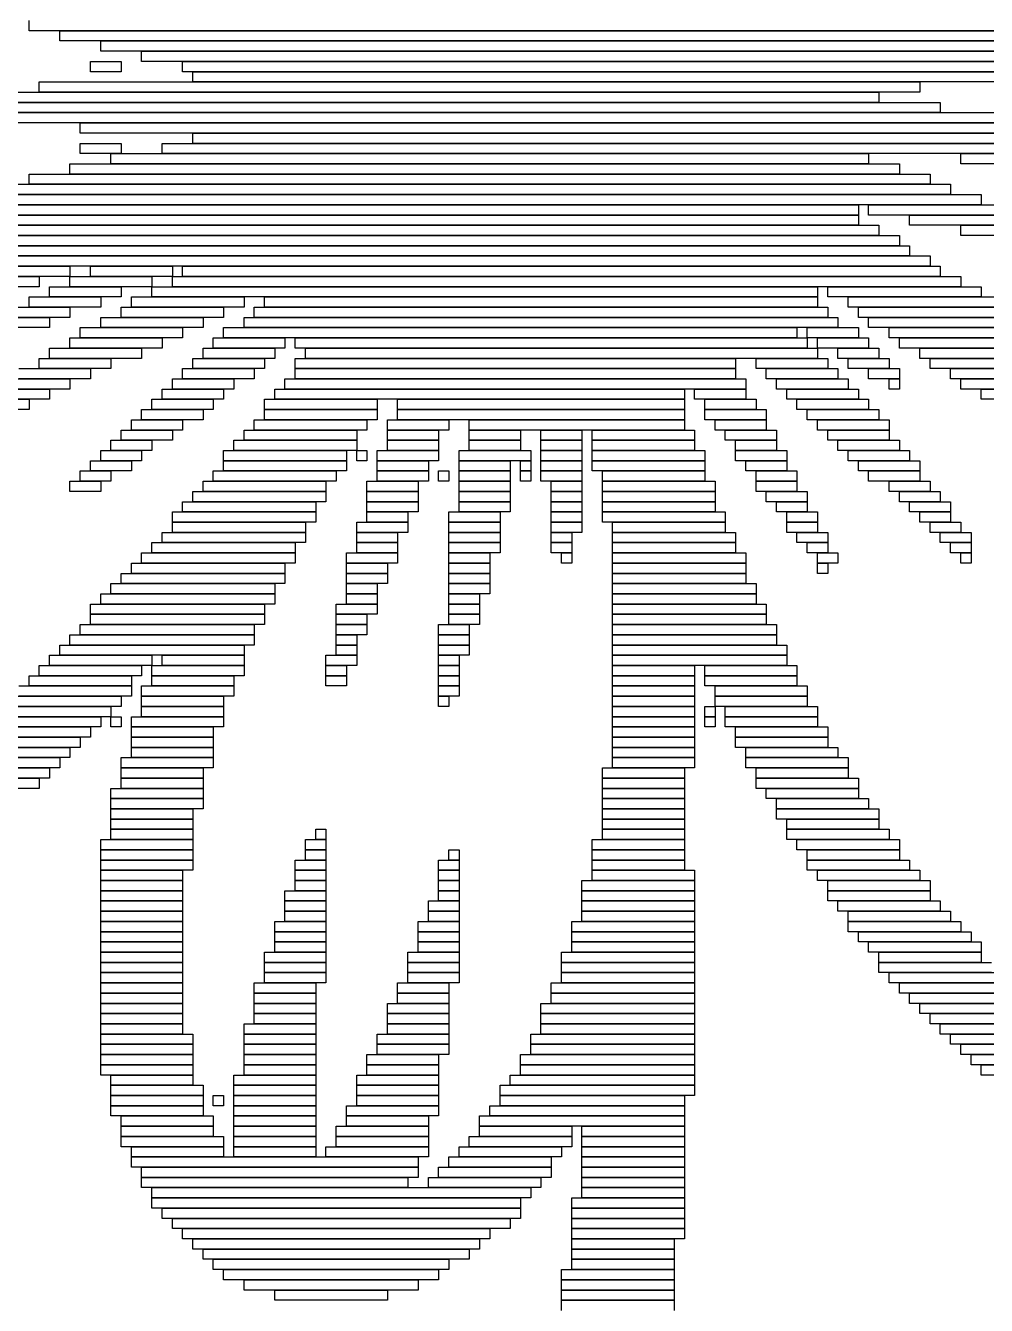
# Model space of a CAD drawing. Extents: x 369 to 655, y 312 to 713.
# Drawn here: x 464.7 to 558.5, y 457.5 to 582.5 of the extents above; entities that cross this region are included whole.
import ezdxf

# ---------------------------------------------------------------- set-up
doc = ezdxf.new("R2010")
doc.units = 0

msp = doc.modelspace()

# ---------------------------------------------------------------- linework, layer by layer
for p, q in [((465, 582), (465, 583)), ((606, 582), (465, 582)), ((468, 582), (611, 582)), ((468, 581), (468, 582)), ((611, 581), (468, 581)), ((472, 581), (614, 581)), ((472, 580), (472, 581)), ((614, 580), (472, 580)), ((476, 580), (618, 580)), ((476, 579), (476, 580)), ((471, 579), (474, 579)), ((471, 578), (471, 579)), ((474, 579), (474, 578)), ((618, 579), (476, 579)), ((480, 579), (621, 579)), ((480, 578), (480, 579)), ((474, 578), (471, 578)), ((621, 578), (480, 578)), ((481, 578), (564, 578)), ((481, 577), (481, 578)), ((466, 577), (552, 577)), ((466, 576), (466, 577)), ((564, 577), (481, 577)), ((552, 577), (552, 576)), ((452, 575), (554, 575)), ((454, 576), (548, 576)), ((548, 575), (454, 575)), ((552, 576), (466, 576)), ((548, 576), (548, 575)), ((554, 575), (554, 574)), ((554, 574), (452, 574)), ((455, 574), (561, 574)), ((561, 573), (455, 573)), ((470, 573), (566, 573)), ((470, 572), (470, 573)), ((566, 572), (470, 572)), ((481, 572), (570, 572)), ((481, 571), (481, 572)), ((470, 571), (474, 571)), ((470, 570), (470, 571)), ((474, 570), (470, 570)), ((473, 570), (547, 570)), ((473, 569), (473, 570)), ((474, 571), (474, 570)), ((478, 571), (574, 571)), ((478, 570), (478, 571)), ((574, 570), (478, 570)), ((570, 571), (481, 571)), ((547, 570), (547, 569)), ((556, 570), (577, 570)), ((556, 569), (556, 570)), ((469, 569), (550, 569)), ((469, 568), (469, 569)), ((547, 569), (473, 569)), ((550, 569), (550, 568)), ((577, 569), (556, 569)), ((465, 568), (553, 568)), ((465, 567), (465, 568)), ((550, 568), (469, 568)), ((553, 568), (553, 567)), ((459, 567), (555, 567)), ((553, 567), (465, 567)), ((555, 567), (555, 566)), ((449, 565), (546, 565)), ((454, 566), (558, 566)), ((558, 565), (454, 565)), ((555, 566), (459, 566)), ((546, 565), (546, 564)), ((547, 565), (560, 565)), ((547, 564), (547, 565)), ((558, 566), (558, 565)), ((442, 564), (546, 564)), ((546, 564), (449, 564)), ((546, 564), (546, 563)), ((560, 564), (547, 564)), ((551, 564), (563, 564)), ((551, 563), (551, 564)), ((435, 563), (548, 563)), ((546, 563), (442, 563)), ((548, 563), (548, 562)), ((563, 563), (551, 563)), ((556, 563), (565, 563)), ((556, 562), (556, 563)), ((424, 562), (550, 562)), ((548, 562), (435, 562)), ((550, 562), (550, 561)), ((565, 562), (556, 562)), ((377, 561), (551, 561)), ((551, 560), (377, 560)), ((378, 560), (553, 560)), ((550, 561), (424, 561)), ((551, 561), (551, 560)), ((553, 560), (553, 559)), ((553, 559), (378, 559)), ((380, 559), (469, 559)), ((469, 559), (469, 558)), ((471, 559), (479, 559)), ((471, 558), (471, 559)), ((479, 559), (479, 558)), ((480, 559), (554, 559)), ((480, 558), (480, 559)), ((554, 559), (554, 558)), ((469, 558), (380, 558)), ((382, 558), (466, 558)), ((466, 558), (466, 557)), ((469, 558), (477, 558)), ((469, 557), (469, 558)), ((479, 558), (471, 558)), ((477, 558), (477, 557)), ((479, 558), (556, 558)), ((479, 557), (479, 558)), ((554, 558), (480, 558)), ((556, 558), (556, 557)), ((466, 557), (382, 557)), ((467, 557), (474, 557)), ((467, 556), (467, 557)), ((477, 557), (469, 557)), ((474, 557), (474, 556)), ((477, 557), (542, 557)), ((477, 556), (477, 557)), ((556, 557), (479, 557)), ((542, 557), (542, 556)), ((543, 557), (558, 557)), ((543, 556), (543, 557)), ((558, 557), (558, 556)), ((463, 555), (469, 555)), ((465, 556), (472, 556)), ((465, 555), (465, 556)), ((472, 555), (465, 555)), ((474, 556), (467, 556)), ((469, 555), (469, 554)), ((472, 556), (472, 555)), ((474, 555), (484, 555)), ((474, 554), (474, 555)), ((475, 556), (486, 556)), ((475, 555), (475, 556)), ((486, 555), (475, 555)), ((542, 556), (477, 556)), ((484, 555), (484, 554)), ((486, 556), (486, 555)), ((487, 555), (543, 555)), ((487, 554), (487, 555)), ((488, 556), (542, 556)), ((488, 555), (488, 556)), ((542, 555), (488, 555)), ((542, 556), (542, 555)), ((558, 556), (543, 556)), ((543, 555), (543, 554)), ((545, 556), (560, 556)), ((545, 555), (545, 556)), ((560, 555), (545, 555)), ((546, 555), (562, 555)), ((546, 554), (546, 555)), ((461, 554), (467, 554)), ((469, 554), (463, 554)), ((467, 554), (467, 553)), ((472, 554), (482, 554)), ((472, 553), (472, 554)), ((484, 554), (474, 554)), ((482, 554), (482, 553)), ((486, 554), (544, 554)), ((486, 553), (486, 554)), ((543, 554), (487, 554)), ((544, 554), (544, 553)), ((562, 554), (546, 554)), ((547, 554), (564, 554)), ((547, 553), (547, 554)), ((467, 553), (461, 553)), ((470, 553), (480, 553)), ((470, 552), (470, 553)), ((482, 553), (472, 553)), ((480, 553), (480, 552)), ((484, 553), (540, 553)), ((484, 552), (484, 553)), ((544, 553), (486, 553)), ((540, 553), (540, 552)), ((541, 553), (546, 553)), ((541, 552), (541, 553)), ((546, 553), (546, 552)), ((564, 553), (547, 553)), ((549, 553), (566, 553)), ((549, 552), (549, 553)), ((469, 552), (478, 552)), ((469, 551), (469, 552)), ((480, 552), (470, 552)), ((478, 552), (478, 551)), ((483, 552), (490, 552)), ((483, 551), (483, 552)), ((540, 552), (484, 552)), ((490, 552), (490, 551)), ((491, 552), (541, 552)), ((491, 551), (491, 552)), ((546, 552), (541, 552)), ((541, 552), (541, 551)), ((542, 552), (547, 552)), ((542, 551), (542, 552)), ((547, 552), (547, 551)), ((566, 552), (549, 552)), ((550, 552), (568, 552)), ((550, 551), (550, 552)), ((466, 550), (473, 550)), ((466, 549), (466, 550)), ((467, 551), (476, 551)), ((467, 550), (467, 551)), ((476, 550), (467, 550)), ((478, 551), (469, 551)), ((473, 550), (473, 549)), ((476, 551), (476, 550)), ((481, 550), (488, 550)), ((481, 549), (481, 550)), ((482, 551), (489, 551)), ((482, 550), (482, 551)), ((489, 550), (482, 550)), ((490, 551), (483, 551)), ((488, 550), (488, 549)), ((489, 551), (489, 550)), ((541, 551), (491, 551)), ((491, 550), (534, 550)), ((491, 549), (491, 550)), ((492, 551), (542, 551)), ((492, 550), (492, 551)), ((542, 550), (492, 550)), ((534, 550), (534, 549)), ((536, 550), (543, 550)), ((536, 549), (536, 550)), ((547, 551), (542, 551)), ((542, 551), (542, 550)), ((543, 550), (543, 549)), ((544, 551), (548, 551)), ((544, 550), (544, 551)), ((548, 550), (544, 550)), ((545, 550), (549, 550)), ((545, 549), (545, 550)), ((548, 551), (548, 550)), ((549, 550), (549, 549)), ((568, 551), (550, 551)), ((552, 551), (570, 551)), ((552, 550), (552, 551)), ((570, 550), (552, 550)), ((553, 550), (572, 550)), ((553, 549), (553, 550)), ((464, 549), (471, 549)), ((473, 549), (466, 549)), ((471, 549), (471, 548)), ((480, 549), (487, 549)), ((480, 548), (480, 549)), ((488, 549), (481, 549)), ((487, 549), (487, 548)), ((534, 549), (491, 549)), ((491, 549), (534, 549)), ((491, 548), (491, 549)), ((534, 549), (534, 548)), ((543, 549), (536, 549)), ((537, 549), (544, 549)), ((537, 548), (537, 549)), ((544, 549), (544, 548)), ((549, 549), (545, 549)), ((547, 549), (550, 549)), ((547, 548), (547, 549)), ((550, 549), (550, 548)), ((572, 549), (553, 549)), ((555, 549), (573, 549)), ((555, 548), (555, 549)), ((463, 548), (469, 548)), ((471, 548), (464, 548)), ((469, 548), (469, 547)), ((479, 548), (485, 548)), ((479, 547), (479, 548)), ((487, 548), (480, 548)), ((485, 548), (485, 547)), ((490, 548), (535, 548)), ((490, 547), (490, 548)), ((534, 548), (491, 548)), ((535, 548), (535, 547)), ((544, 548), (537, 548)), ((538, 548), (545, 548)), ((538, 547), (538, 548)), ((545, 548), (545, 547)), ((550, 548), (547, 548)), ((549, 548), (550, 548)), ((549, 547), (549, 548)), ((550, 548), (550, 547)), ((573, 548), (555, 548)), ((556, 548), (576, 548)), ((556, 547), (556, 548)), ((462, 547), (467, 547)), ((469, 547), (463, 547)), ((467, 547), (467, 546)), ((478, 547), (484, 547)), ((478, 546), (478, 547)), ((485, 547), (479, 547)), ((484, 547), (484, 546)), ((489, 547), (529, 547)), ((489, 546), (489, 547)), ((535, 547), (490, 547)), ((529, 547), (529, 546)), ((530, 547), (535, 547)), ((530, 546), (530, 547)), ((535, 547), (535, 546)), ((545, 547), (538, 547)), ((539, 547), (546, 547)), ((539, 546), (539, 547)), ((546, 547), (546, 546)), ((550, 547), (549, 547)), ((576, 547), (556, 547)), ((558, 547), (577, 547)), ((558, 546), (558, 547)), ((460, 546), (465, 546)), ((465, 545), (460, 545)), ((467, 546), (462, 546)), ((465, 546), (465, 545)), ((476, 545), (482, 545)), ((476, 544), (476, 545)), ((477, 546), (483, 546)), ((477, 545), (477, 546)), ((483, 545), (477, 545)), ((484, 546), (478, 546)), ((482, 545), (482, 544)), ((483, 546), (483, 545)), ((488, 546), (499, 546)), ((488, 545), (488, 546)), ((499, 545), (488, 545)), ((488, 545), (499, 545)), ((488, 544), (488, 545)), ((529, 546), (489, 546)), ((499, 546), (499, 545)), ((499, 545), (499, 544)), ((501, 546), (529, 546)), ((501, 545), (501, 546)), ((529, 545), (501, 545)), ((501, 545), (529, 545)), ((501, 544), (501, 545)), ((529, 546), (529, 545)), ((529, 545), (529, 544)), ((535, 546), (530, 546)), ((531, 546), (536, 546)), ((531, 545), (531, 546)), ((536, 545), (531, 545)), ((531, 545), (537, 545)), ((531, 544), (531, 545)), ((536, 546), (536, 545)), ((537, 545), (537, 544)), ((546, 546), (539, 546)), ((540, 546), (547, 546)), ((540, 545), (540, 546)), ((547, 545), (540, 545)), ((541, 545), (548, 545)), ((541, 544), (541, 545)), ((547, 546), (547, 545)), ((548, 545), (548, 544)), ((577, 546), (558, 546)), ((475, 544), (480, 544)), ((475, 543), (475, 544)), ((482, 544), (476, 544)), ((480, 544), (480, 543)), ((487, 544), (498, 544)), ((487, 543), (487, 544)), ((499, 544), (488, 544)), ((498, 544), (498, 543)), ((500, 544), (506, 544)), ((500, 543), (500, 544)), ((529, 544), (501, 544)), ((506, 544), (506, 543)), ((508, 544), (529, 544)), ((508, 543), (508, 544)), ((529, 544), (529, 543)), ((537, 544), (531, 544)), ((532, 544), (537, 544)), ((532, 543), (532, 544)), ((537, 544), (537, 543)), ((548, 544), (541, 544)), ((542, 544), (549, 544)), ((542, 543), (542, 544)), ((549, 544), (549, 543)), ((474, 543), (479, 543)), ((474, 542), (474, 543)), ((480, 543), (475, 543)), ((479, 543), (479, 542)), ((486, 543), (497, 543)), ((486, 542), (486, 543)), ((498, 543), (487, 543)), ((497, 543), (497, 542)), ((506, 543), (500, 543)), ((500, 543), (505, 543)), ((500, 542), (500, 543)), ((505, 543), (505, 542)), ((529, 543), (508, 543)), ((508, 543), (513, 543)), ((508, 542), (508, 543)), ((513, 543), (513, 542)), ((515, 543), (519, 543)), ((515, 542), (515, 543)), ((519, 543), (519, 542)), ((520, 543), (530, 543)), ((520, 542), (520, 543)), ((530, 543), (530, 542)), ((537, 543), (532, 543)), ((533, 543), (538, 543)), ((533, 542), (533, 543)), ((538, 543), (538, 542)), ((549, 543), (542, 543)), ((543, 543), (549, 543)), ((543, 542), (543, 543)), ((549, 543), (549, 542)), ((473, 542), (477, 542)), ((473, 541), (473, 542)), ((479, 542), (474, 542)), ((477, 542), (477, 541)), ((485, 542), (497, 542)), ((485, 541), (485, 542)), ((497, 542), (486, 542)), ((497, 542), (497, 541)), ((505, 542), (500, 542)), ((500, 542), (505, 542)), ((500, 541), (500, 542)), ((505, 542), (505, 541)), ((513, 542), (508, 542)), ((508, 542), (513, 542)), ((508, 541), (508, 542)), ((513, 542), (513, 541)), ((519, 542), (515, 542)), ((515, 542), (519, 542)), ((515, 541), (515, 542)), ((519, 542), (519, 541)), ((530, 542), (520, 542)), ((520, 542), (530, 542)), ((520, 541), (520, 542)), ((530, 542), (530, 541)), ((538, 542), (533, 542)), ((534, 542), (538, 542)), ((534, 541), (534, 542)), ((538, 542), (538, 541)), ((549, 542), (543, 542)), ((544, 542), (550, 542)), ((544, 541), (544, 542)), ((550, 542), (550, 541)), ((471, 540), (475, 540)), ((471, 539), (471, 540)), ((472, 541), (476, 541)), ((472, 540), (472, 541)), ((476, 540), (472, 540)), ((477, 541), (473, 541)), ((475, 540), (475, 539)), ((476, 541), (476, 540)), ((484, 541), (496, 541)), ((484, 540), (484, 541)), ((496, 540), (484, 540)), ((484, 540), (496, 540)), ((484, 539), (484, 540)), ((497, 541), (485, 541)), ((496, 541), (496, 540)), ((496, 540), (496, 539)), ((497, 541), (498, 541)), ((497, 540), (497, 541)), ((498, 540), (497, 540)), ((498, 541), (498, 540)), ((499, 541), (505, 541)), ((499, 540), (499, 541)), ((505, 540), (499, 540)), ((499, 540), (504, 540)), ((499, 539), (499, 540)), ((505, 541), (500, 541)), ((504, 540), (504, 539)), ((505, 541), (505, 540)), ((507, 541), (514, 541)), ((507, 540), (507, 541)), ((514, 540), (507, 540)), ((507, 540), (512, 540)), ((507, 539), (507, 540)), ((513, 541), (508, 541)), ((512, 540), (512, 539)), ((513, 540), (514, 540)), ((513, 539), (513, 540)), ((514, 541), (514, 540)), ((514, 540), (514, 539)), ((519, 541), (515, 541)), ((515, 541), (519, 541)), ((515, 540), (515, 541)), ((519, 540), (515, 540)), ((515, 540), (519, 540)), ((515, 539), (515, 540)), ((519, 541), (519, 540)), ((519, 540), (519, 539)), ((530, 541), (520, 541)), ((520, 541), (531, 541)), ((520, 540), (520, 541)), ((531, 540), (520, 540)), ((520, 540), (531, 540)), ((520, 539), (520, 540)), ((531, 541), (531, 540)), ((531, 540), (531, 539)), ((538, 541), (534, 541)), ((534, 541), (539, 541)), ((534, 540), (534, 541)), ((539, 540), (534, 540)), ((535, 540), (539, 540)), ((535, 539), (535, 540)), ((539, 541), (539, 540)), ((539, 540), (539, 539)), ((550, 541), (544, 541)), ((545, 541), (551, 541)), ((545, 540), (545, 541)), ((551, 540), (545, 540)), ((546, 540), (552, 540)), ((546, 539), (546, 540)), ((551, 541), (551, 540)), ((552, 540), (552, 539)), ((470, 539), (473, 539)), ((470, 538), (470, 539)), ((475, 539), (471, 539)), ((473, 539), (473, 538)), ((483, 539), (495, 539)), ((483, 538), (483, 539)), ((496, 539), (484, 539)), ((495, 539), (495, 538)), ((504, 539), (499, 539)), ((499, 539), (504, 539)), ((499, 538), (499, 539)), ((504, 539), (504, 538)), ((505, 539), (506, 539)), ((505, 538), (505, 539)), ((506, 539), (506, 538)), ((512, 539), (507, 539)), ((507, 539), (512, 539)), ((507, 538), (507, 539)), ((512, 539), (512, 538)), ((514, 539), (513, 539)), ((513, 539), (514, 539)), ((513, 538), (513, 539)), ((514, 539), (514, 538)), ((519, 539), (515, 539)), ((515, 539), (519, 539)), ((515, 538), (515, 539)), ((519, 539), (519, 538)), ((531, 539), (520, 539)), ((521, 539), (531, 539)), ((521, 538), (521, 539)), ((531, 539), (531, 538)), ((539, 539), (535, 539)), ((536, 539), (540, 539)), ((536, 538), (536, 539)), ((540, 539), (540, 538)), ((552, 539), (546, 539)), ((547, 539), (552, 539)), ((547, 538), (547, 539)), ((552, 539), (552, 538)), ((469, 538), (472, 538)), ((469, 537), (469, 538)), ((473, 538), (470, 538)), ((472, 538), (472, 537)), ((482, 538), (494, 538)), ((482, 537), (482, 538)), ((495, 538), (483, 538)), ((494, 538), (494, 537)), ((498, 538), (503, 538)), ((498, 537), (498, 538)), ((504, 538), (499, 538)), ((503, 538), (503, 537)), ((506, 538), (505, 538)), ((512, 538), (507, 538)), ((507, 538), (512, 538)), ((507, 537), (507, 538)), ((512, 538), (512, 537)), ((514, 538), (513, 538)), ((519, 538), (515, 538)), ((516, 538), (519, 538)), ((516, 537), (516, 538)), ((519, 538), (519, 537)), ((531, 538), (521, 538)), ((521, 538), (532, 538)), ((521, 537), (521, 538)), ((532, 538), (532, 537)), ((540, 538), (536, 538)), ((536, 538), (540, 538)), ((536, 537), (536, 538)), ((540, 538), (540, 537)), ((552, 538), (547, 538)), ((549, 538), (553, 538)), ((549, 537), (549, 538)), ((553, 538), (553, 537)), ((472, 537), (469, 537)), ((481, 537), (494, 537)), ((481, 536), (481, 537)), ((494, 537), (482, 537)), ((494, 537), (494, 536)), ((503, 537), (498, 537)), ((498, 537), (503, 537)), ((498, 536), (498, 537)), ((503, 537), (503, 536)), ((512, 537), (507, 537)), ((507, 537), (512, 537)), ((507, 536), (507, 537)), ((512, 537), (512, 536)), ((519, 537), (516, 537)), ((516, 537), (519, 537)), ((516, 536), (516, 537)), ((519, 537), (519, 536)), ((532, 537), (521, 537)), ((521, 537), (532, 537)), ((521, 536), (521, 537)), ((532, 537), (532, 536)), ((540, 537), (536, 537)), ((537, 537), (541, 537)), ((537, 536), (537, 537)), ((541, 537), (541, 536)), ((553, 537), (549, 537)), ((550, 537), (554, 537)), ((550, 536), (550, 537)), ((554, 537), (554, 536)), ((479, 535), (493, 535)), ((479, 534), (479, 535)), ((480, 536), (493, 536)), ((480, 535), (480, 536)), ((493, 535), (480, 535)), ((494, 536), (481, 536)), ((493, 536), (493, 535)), ((493, 535), (493, 534)), ((503, 536), (498, 536)), ((498, 536), (503, 536)), ((498, 535), (498, 536)), ((503, 535), (498, 535)), ((498, 535), (502, 535)), ((498, 534), (498, 535)), ((502, 535), (502, 534)), ((503, 536), (503, 535)), ((506, 535), (511, 535)), ((506, 534), (506, 535)), ((512, 536), (507, 536)), ((507, 536), (512, 536)), ((507, 535), (507, 536)), ((512, 535), (507, 535)), ((511, 535), (511, 534)), ((512, 536), (512, 535)), ((519, 536), (516, 536)), ((516, 536), (519, 536)), ((516, 535), (516, 536)), ((519, 535), (516, 535)), ((516, 535), (519, 535)), ((516, 534), (516, 535)), ((519, 536), (519, 535)), ((519, 535), (519, 534)), ((532, 536), (521, 536)), ((521, 536), (532, 536)), ((521, 535), (521, 536)), ((532, 535), (521, 535)), ((521, 535), (533, 535)), ((521, 534), (521, 535)), ((532, 536), (532, 535)), ((533, 535), (533, 534)), ((541, 536), (537, 536)), ((538, 536), (541, 536)), ((538, 535), (538, 536)), ((541, 535), (538, 535)), ((539, 535), (542, 535)), ((539, 534), (539, 535)), ((541, 536), (541, 535)), ((542, 535), (542, 534)), ((554, 536), (550, 536)), ((551, 536), (555, 536)), ((551, 535), (551, 536)), ((555, 535), (551, 535)), ((552, 535), (555, 535)), ((552, 534), (552, 535)), ((555, 536), (555, 535)), ((555, 535), (555, 534)), ((493, 534), (479, 534)), ((479, 534), (492, 534)), ((479, 533), (479, 534)), ((492, 534), (492, 533)), ((497, 534), (502, 534)), ((497, 533), (497, 534)), ((502, 534), (498, 534)), ((502, 534), (502, 533)), ((511, 534), (506, 534)), ((506, 534), (511, 534)), ((506, 533), (506, 534)), ((511, 534), (511, 533)), ((519, 534), (516, 534)), ((516, 534), (519, 534)), ((516, 533), (516, 534)), ((519, 534), (519, 533)), ((533, 534), (521, 534)), ((522, 534), (533, 534)), ((522, 533), (522, 534)), ((533, 534), (533, 533)), ((542, 534), (539, 534)), ((539, 534), (542, 534)), ((539, 533), (539, 534)), ((542, 534), (542, 533)), ((555, 534), (552, 534)), ((553, 534), (556, 534)), ((553, 533), (553, 534)), ((556, 534), (556, 533)), ((478, 533), (492, 533)), ((478, 532), (478, 533)), ((492, 533), (479, 533)), ((492, 533), (492, 532)), ((502, 533), (497, 533)), ((497, 533), (501, 533)), ((497, 532), (497, 533)), ((501, 533), (501, 532)), ((511, 533), (506, 533)), ((506, 533), (511, 533)), ((506, 532), (506, 533)), ((511, 533), (511, 532)), ((519, 533), (516, 533)), ((516, 533), (518, 533)), ((516, 532), (516, 533)), ((518, 533), (518, 532)), ((533, 533), (522, 533)), ((522, 533), (534, 533)), ((522, 532), (522, 533)), ((534, 533), (534, 532)), ((542, 533), (539, 533)), ((540, 533), (543, 533)), ((540, 532), (540, 533)), ((543, 533), (543, 532)), ((556, 533), (553, 533)), ((554, 533), (557, 533)), ((554, 532), (554, 533)), ((557, 533), (557, 532)), ((477, 532), (491, 532)), ((477, 531), (477, 532)), ((492, 532), (478, 532)), ((491, 532), (491, 531)), ((501, 532), (497, 532)), ((497, 532), (501, 532)), ((497, 531), (497, 532)), ((501, 532), (501, 531)), ((511, 532), (506, 532)), ((506, 532), (511, 532)), ((506, 531), (506, 532)), ((511, 532), (511, 531)), ((518, 532), (516, 532)), ((516, 532), (518, 532)), ((516, 531), (516, 532)), ((518, 532), (518, 531)), ((534, 532), (522, 532)), ((522, 532), (534, 532)), ((522, 531), (522, 532)), ((534, 532), (534, 531)), ((543, 532), (540, 532)), ((541, 532), (543, 532)), ((541, 531), (541, 532)), ((543, 532), (543, 531)), ((557, 532), (554, 532)), ((555, 532), (557, 532)), ((555, 531), (555, 532)), ((557, 532), (557, 531)), ((475, 530), (490, 530)), ((475, 529), (475, 530)), ((476, 531), (491, 531)), ((476, 530), (476, 531)), ((491, 530), (476, 530)), ((491, 531), (477, 531)), ((490, 530), (490, 529)), ((491, 531), (491, 530)), ((496, 531), (501, 531)), ((496, 530), (496, 531)), ((501, 530), (496, 530)), ((496, 530), (500, 530)), ((496, 529), (496, 530)), ((501, 531), (497, 531)), ((500, 530), (500, 529)), ((501, 531), (501, 530)), ((511, 531), (506, 531)), ((506, 531), (510, 531)), ((506, 530), (506, 531)), ((510, 530), (506, 530)), ((506, 530), (510, 530)), ((506, 529), (506, 530)), ((510, 531), (510, 530)), ((510, 530), (510, 529)), ((518, 531), (516, 531)), ((517, 531), (518, 531)), ((517, 530), (517, 531)), ((518, 530), (517, 530)), ((518, 531), (518, 530)), ((534, 531), (522, 531)), ((522, 531), (535, 531)), ((522, 530), (522, 531)), ((535, 530), (522, 530)), ((522, 530), (535, 530)), ((522, 529), (522, 530)), ((535, 531), (535, 530)), ((535, 530), (535, 529)), ((543, 531), (541, 531)), ((542, 531), (544, 531)), ((542, 530), (542, 531)), ((544, 530), (542, 530)), ((542, 530), (543, 530)), ((542, 529), (542, 530)), ((543, 530), (543, 529)), ((544, 531), (544, 530)), ((557, 531), (555, 531)), ((556, 531), (557, 531)), ((556, 530), (556, 531)), ((557, 530), (556, 530)), ((557, 531), (557, 530)), ((474, 529), (490, 529)), ((474, 528), (474, 529)), ((490, 529), (475, 529)), ((490, 529), (490, 528)), ((500, 529), (496, 529)), ((496, 529), (500, 529)), ((496, 528), (496, 529)), ((500, 529), (500, 528)), ((510, 529), (506, 529)), ((506, 529), (510, 529)), ((506, 528), (506, 529)), ((510, 529), (510, 528)), ((535, 529), (522, 529)), ((522, 529), (535, 529)), ((522, 528), (522, 529)), ((535, 529), (535, 528)), ((543, 529), (542, 529)), ((473, 528), (489, 528)), ((473, 527), (473, 528)), ((490, 528), (474, 528)), ((489, 528), (489, 527)), ((500, 528), (496, 528)), ((496, 528), (499, 528)), ((496, 527), (496, 528)), ((499, 528), (499, 527)), ((510, 528), (506, 528)), ((506, 528), (510, 528)), ((506, 527), (506, 528)), ((510, 528), (510, 527)), ((535, 528), (522, 528)), ((522, 528), (536, 528)), ((522, 527), (522, 528)), ((536, 528), (536, 527)), ((472, 527), (489, 527)), ((472, 526), (472, 527)), ((489, 527), (473, 527)), ((489, 527), (489, 526)), ((499, 527), (496, 527)), ((496, 527), (499, 527)), ((496, 526), (496, 527)), ((499, 527), (499, 526)), ((510, 527), (506, 527)), ((506, 527), (509, 527)), ((506, 526), (506, 527)), ((509, 527), (509, 526)), ((536, 527), (522, 527)), ((522, 527), (536, 527)), ((522, 526), (522, 527)), ((536, 527), (536, 526)), ((471, 526), (488, 526)), ((471, 525), (471, 526)), ((488, 525), (471, 525)), ((471, 525), (488, 525)), ((471, 524), (471, 525)), ((489, 526), (472, 526)), ((488, 526), (488, 525)), ((488, 525), (488, 524)), ((495, 526), (499, 526)), ((495, 525), (495, 526)), ((499, 525), (495, 525)), ((495, 525), (498, 525)), ((495, 524), (495, 525)), ((499, 526), (496, 526)), ((498, 525), (498, 524)), ((499, 526), (499, 525)), ((509, 526), (506, 526)), ((506, 526), (509, 526)), ((506, 525), (506, 526)), ((509, 525), (506, 525)), ((506, 525), (509, 525)), ((506, 524), (506, 525)), ((509, 526), (509, 525)), ((509, 525), (509, 524)), ((536, 526), (522, 526)), ((522, 526), (537, 526)), ((522, 525), (522, 526)), ((537, 525), (522, 525)), ((522, 525), (537, 525)), ((522, 524), (522, 525)), ((537, 526), (537, 525)), ((537, 525), (537, 524)), ((470, 524), (487, 524)), ((470, 523), (470, 524)), ((488, 524), (471, 524)), ((487, 524), (487, 523)), ((498, 524), (495, 524)), ((495, 524), (498, 524)), ((495, 523), (495, 524)), ((498, 524), (498, 523)), ((505, 524), (508, 524)), ((505, 523), (505, 524)), ((509, 524), (506, 524)), ((508, 524), (508, 523)), ((537, 524), (522, 524)), ((522, 524), (538, 524)), ((522, 523), (522, 524)), ((538, 524), (538, 523)), ((469, 523), (487, 523)), ((469, 522), (469, 523)), ((487, 523), (470, 523)), ((487, 523), (487, 522)), ((498, 523), (495, 523)), ((495, 523), (497, 523)), ((495, 522), (495, 523)), ((497, 523), (497, 522)), ((508, 523), (505, 523)), ((505, 523), (508, 523)), ((505, 522), (505, 523)), ((508, 523), (508, 522)), ((538, 523), (522, 523)), ((522, 523), (538, 523)), ((522, 522), (522, 523)), ((538, 523), (538, 522)), ((468, 522), (486, 522)), ((468, 521), (468, 522)), ((487, 522), (469, 522)), ((486, 522), (486, 521)), ((497, 522), (495, 522)), ((495, 522), (497, 522)), ((495, 521), (495, 522)), ((497, 522), (497, 521)), ((508, 522), (505, 522)), ((505, 522), (508, 522)), ((505, 521), (505, 522)), ((508, 522), (508, 521)), ((538, 522), (522, 522)), ((522, 522), (539, 522)), ((522, 521), (522, 522)), ((539, 522), (539, 521)), ((466, 520), (476, 520)), ((466, 519), (466, 520)), ((467, 521), (477, 521)), ((467, 520), (467, 521)), ((477, 520), (467, 520)), ((486, 521), (468, 521)), ((476, 520), (476, 519)), ((477, 521), (477, 520)), ((477, 520), (486, 520)), ((477, 519), (477, 520)), ((478, 521), (486, 521)), ((478, 520), (478, 521)), ((486, 520), (478, 520)), ((486, 521), (486, 520)), ((486, 520), (486, 519)), ((494, 521), (497, 521)), ((494, 520), (494, 521)), ((497, 520), (494, 520)), ((494, 520), (496, 520)), ((494, 519), (494, 520)), ((497, 521), (495, 521)), ((496, 520), (496, 519)), ((497, 521), (497, 520)), ((508, 521), (505, 521)), ((505, 521), (507, 521)), ((505, 520), (505, 521)), ((507, 520), (505, 520)), ((505, 520), (507, 520)), ((505, 519), (505, 520)), ((507, 521), (507, 520)), ((507, 520), (507, 519)), ((539, 521), (522, 521)), ((522, 521), (539, 521)), ((522, 520), (522, 521)), ((539, 520), (522, 520)), ((522, 520), (530, 520)), ((522, 519), (522, 520)), ((530, 520), (530, 519)), ((531, 520), (540, 520)), ((531, 519), (531, 520)), ((539, 521), (539, 520)), ((540, 520), (540, 519)), ((465, 519), (475, 519)), ((465, 518), (465, 519)), ((476, 519), (466, 519)), ((475, 519), (475, 518)), ((486, 519), (477, 519)), ((477, 519), (485, 519)), ((477, 518), (477, 519)), ((485, 519), (485, 518)), ((496, 519), (494, 519)), ((494, 519), (496, 519)), ((494, 518), (494, 519)), ((496, 519), (496, 518)), ((507, 519), (505, 519)), ((505, 519), (507, 519)), ((505, 518), (505, 519)), ((507, 519), (507, 518)), ((530, 519), (522, 519)), ((522, 519), (530, 519)), ((522, 518), (522, 519)), ((530, 519), (530, 518)), ((540, 519), (531, 519)), ((531, 519), (540, 519)), ((531, 518), (531, 519)), ((540, 519), (540, 518)), ((464, 518), (475, 518)), ((475, 518), (465, 518)), ((475, 518), (475, 517)), ((476, 518), (485, 518)), ((476, 517), (476, 518)), ((485, 518), (477, 518)), ((485, 518), (485, 517)), ((496, 518), (494, 518)), ((507, 518), (505, 518)), ((505, 518), (507, 518)), ((505, 517), (505, 518)), ((507, 518), (507, 517)), ((530, 518), (522, 518)), ((522, 518), (530, 518)), ((522, 517), (522, 518)), ((530, 518), (530, 517)), ((540, 518), (531, 518)), ((532, 518), (541, 518)), ((532, 517), (532, 518)), ((541, 518), (541, 517)), ((463, 517), (474, 517)), ((475, 517), (464, 517)), ((474, 517), (474, 516)), ((485, 517), (476, 517)), ((476, 517), (484, 517)), ((476, 516), (476, 517)), ((484, 517), (484, 516)), ((507, 517), (505, 517)), ((505, 517), (506, 517)), ((505, 516), (505, 517)), ((506, 517), (506, 516)), ((530, 517), (522, 517)), ((522, 517), (530, 517)), ((522, 516), (522, 517)), ((530, 517), (530, 516)), ((541, 517), (532, 517)), ((532, 517), (541, 517)), ((532, 516), (532, 517)), ((541, 517), (541, 516)), ((460, 515), (472, 515)), ((462, 516), (473, 516)), ((473, 515), (462, 515)), ((474, 516), (463, 516)), ((472, 515), (472, 514)), ((473, 516), (473, 515)), ((473, 515), (474, 515)), ((473, 514), (473, 515)), ((474, 515), (474, 514)), ((475, 515), (484, 515)), ((475, 514), (475, 515)), ((484, 516), (476, 516)), ((476, 516), (484, 516)), ((476, 515), (476, 516)), ((484, 515), (476, 515)), ((484, 516), (484, 515)), ((484, 515), (484, 514)), ((506, 516), (505, 516)), ((530, 516), (522, 516)), ((522, 516), (530, 516)), ((522, 515), (522, 516)), ((530, 515), (522, 515)), ((522, 515), (530, 515)), ((522, 514), (522, 515)), ((530, 516), (530, 515)), ((530, 515), (530, 514)), ((531, 516), (532, 516)), ((531, 515), (531, 516)), ((532, 515), (531, 515)), ((531, 515), (532, 515)), ((531, 514), (531, 515)), ((541, 516), (532, 516)), ((532, 516), (532, 515)), ((532, 515), (532, 514)), ((533, 516), (542, 516)), ((533, 515), (533, 516)), ((542, 515), (533, 515)), ((533, 515), (542, 515)), ((533, 514), (533, 515)), ((542, 516), (542, 515)), ((542, 515), (542, 514)), ((459, 514), (471, 514)), ((472, 514), (460, 514)), ((471, 514), (471, 513)), ((474, 514), (473, 514)), ((484, 514), (475, 514)), ((475, 514), (483, 514)), ((475, 513), (475, 514)), ((483, 514), (483, 513)), ((530, 514), (522, 514)), ((522, 514), (530, 514)), ((522, 513), (522, 514)), ((530, 514), (530, 513)), ((532, 514), (531, 514)), ((542, 514), (533, 514)), ((534, 514), (543, 514)), ((534, 513), (534, 514)), ((543, 514), (543, 513)), ((458, 513), (470, 513)), ((471, 513), (459, 513)), ((470, 513), (470, 512)), ((483, 513), (475, 513)), ((475, 513), (483, 513)), ((475, 512), (475, 513)), ((483, 513), (483, 512)), ((530, 513), (522, 513)), ((522, 513), (530, 513)), ((522, 512), (522, 513)), ((530, 513), (530, 512)), ((543, 513), (534, 513)), ((534, 513), (543, 513)), ((534, 512), (534, 513)), ((543, 513), (543, 512)), ((457, 512), (469, 512)), ((470, 512), (458, 512)), ((469, 512), (469, 511)), ((483, 512), (475, 512)), ((475, 512), (483, 512)), ((475, 511), (475, 512)), ((483, 512), (483, 511)), ((530, 512), (522, 512)), ((522, 512), (530, 512)), ((522, 511), (522, 512)), ((530, 512), (530, 511)), ((543, 512), (534, 512)), ((535, 512), (544, 512)), ((535, 511), (535, 512)), ((544, 512), (544, 511)), ((455, 510), (467, 510)), ((456, 511), (468, 511)), ((468, 510), (456, 510)), ((469, 511), (457, 511)), ((467, 510), (467, 509)), ((468, 511), (468, 510)), ((474, 511), (483, 511)), ((474, 510), (474, 511)), ((483, 510), (474, 510)), ((474, 510), (482, 510)), ((474, 509), (474, 510)), ((483, 511), (475, 511)), ((482, 510), (482, 509)), ((483, 511), (483, 510)), ((521, 510), (529, 510)), ((521, 509), (521, 510)), ((530, 511), (522, 511)), ((522, 511), (530, 511)), ((522, 510), (522, 511)), ((530, 510), (522, 510)), ((529, 510), (529, 509)), ((530, 511), (530, 510)), ((544, 511), (535, 511)), ((535, 511), (545, 511)), ((535, 510), (535, 511)), ((545, 510), (535, 510)), ((536, 510), (545, 510)), ((536, 509), (536, 510)), ((545, 511), (545, 510)), ((545, 510), (545, 509)), ((453, 509), (466, 509)), ((467, 509), (455, 509)), ((466, 509), (466, 508)), ((482, 509), (474, 509)), ((474, 509), (482, 509)), ((474, 508), (474, 509)), ((482, 509), (482, 508)), ((529, 509), (521, 509)), ((521, 509), (529, 509)), ((521, 508), (521, 509)), ((529, 509), (529, 508)), ((545, 509), (536, 509)), ((536, 509), (546, 509)), ((536, 508), (536, 509)), ((546, 509), (546, 508)), ((466, 508), (453, 508)), ((473, 508), (482, 508)), ((473, 507), (473, 508)), ((482, 508), (474, 508)), ((482, 508), (482, 507)), ((529, 508), (521, 508)), ((521, 508), (529, 508)), ((521, 507), (521, 508)), ((529, 508), (529, 507)), ((546, 508), (536, 508)), ((537, 508), (546, 508)), ((537, 507), (537, 508)), ((546, 508), (546, 507)), ((482, 507), (473, 507)), ((473, 507), (482, 507)), ((473, 506), (473, 507)), ((482, 507), (482, 506)), ((529, 507), (521, 507)), ((521, 507), (529, 507)), ((521, 506), (521, 507)), ((529, 507), (529, 506)), ((546, 507), (537, 507)), ((538, 507), (547, 507)), ((538, 506), (538, 507)), ((547, 507), (547, 506)), ((482, 506), (473, 506)), ((473, 506), (481, 506)), ((473, 505), (473, 506)), ((481, 505), (473, 505)), ((473, 505), (481, 505)), ((473, 504), (473, 505)), ((481, 506), (481, 505)), ((481, 505), (481, 504)), ((529, 506), (521, 506)), ((521, 506), (529, 506)), ((521, 505), (521, 506)), ((529, 505), (521, 505)), ((521, 505), (529, 505)), ((521, 504), (521, 505)), ((529, 506), (529, 505)), ((529, 505), (529, 504)), ((547, 506), (538, 506)), ((538, 506), (548, 506)), ((538, 505), (538, 506)), ((548, 505), (538, 505)), ((539, 505), (548, 505)), ((539, 504), (539, 505)), ((548, 506), (548, 505)), ((548, 505), (548, 504)), ((481, 504), (473, 504)), ((473, 504), (481, 504)), ((473, 503), (473, 504)), ((481, 504), (481, 503)), ((493, 504), (494, 504)), ((493, 503), (493, 504)), ((494, 504), (494, 503)), ((529, 504), (521, 504)), ((521, 504), (529, 504)), ((521, 503), (521, 504)), ((529, 504), (529, 503)), ((548, 504), (539, 504)), ((539, 504), (549, 504)), ((539, 503), (539, 504)), ((549, 504), (549, 503)), ((472, 503), (481, 503)), ((472, 502), (472, 503)), ((481, 503), (473, 503)), ((481, 503), (481, 502)), ((492, 503), (494, 503)), ((492, 502), (492, 503)), ((494, 503), (493, 503)), ((494, 503), (494, 502)), ((520, 503), (529, 503)), ((520, 502), (520, 503)), ((529, 503), (521, 503)), ((529, 503), (529, 502)), ((549, 503), (539, 503)), ((540, 503), (550, 503)), ((540, 502), (540, 503)), ((550, 503), (550, 502)), ((481, 502), (472, 502)), ((472, 502), (481, 502)), ((472, 501), (472, 502)), ((481, 502), (481, 501)), ((494, 502), (492, 502)), ((492, 502), (494, 502)), ((492, 501), (492, 502)), ((494, 502), (494, 501)), ((506, 502), (507, 502)), ((506, 501), (506, 502)), ((507, 502), (507, 501)), ((529, 502), (520, 502)), ((520, 502), (529, 502)), ((520, 501), (520, 502)), ((529, 502), (529, 501)), ((550, 502), (540, 502)), ((541, 502), (550, 502)), ((541, 501), (541, 502)), ((550, 502), (550, 501)), ((481, 501), (472, 501)), ((472, 501), (481, 501)), ((472, 500), (472, 501)), ((481, 500), (472, 500)), ((472, 500), (480, 500)), ((472, 499), (472, 500)), ((480, 500), (480, 499)), ((481, 501), (481, 500)), ((491, 501), (494, 501)), ((491, 500), (491, 501)), ((494, 500), (491, 500)), ((491, 500), (494, 500)), ((491, 499), (491, 500)), ((494, 501), (492, 501)), ((494, 501), (494, 500)), ((494, 500), (494, 499)), ((505, 501), (507, 501)), ((505, 500), (505, 501)), ((507, 500), (505, 500)), ((505, 500), (507, 500)), ((505, 499), (505, 500)), ((507, 501), (506, 501)), ((507, 501), (507, 500)), ((507, 500), (507, 499)), ((529, 501), (520, 501)), ((520, 501), (529, 501)), ((520, 500), (520, 501)), ((529, 500), (520, 500)), ((520, 500), (530, 500)), ((520, 499), (520, 500)), ((529, 501), (529, 500)), ((530, 500), (530, 499)), ((550, 501), (541, 501)), ((541, 501), (551, 501)), ((541, 500), (541, 501)), ((551, 500), (541, 500)), ((542, 500), (552, 500)), ((542, 499), (542, 500)), ((551, 501), (551, 500)), ((552, 500), (552, 499)), ((480, 499), (472, 499)), ((472, 499), (480, 499)), ((472, 498), (472, 499)), ((480, 499), (480, 498)), ((494, 499), (491, 499)), ((491, 499), (494, 499)), ((491, 498), (491, 499)), ((494, 499), (494, 498)), ((507, 499), (505, 499)), ((505, 499), (507, 499)), ((505, 498), (505, 499)), ((507, 499), (507, 498)), ((519, 499), (530, 499)), ((519, 498), (519, 499)), ((530, 499), (520, 499)), ((530, 499), (530, 498)), ((552, 499), (542, 499)), ((543, 499), (553, 499)), ((543, 498), (543, 499)), ((553, 499), (553, 498)), ((480, 498), (472, 498)), ((472, 498), (480, 498)), ((472, 497), (472, 498)), ((480, 498), (480, 497)), ((490, 498), (494, 498)), ((490, 497), (490, 498)), ((494, 498), (491, 498)), ((494, 498), (494, 497)), ((507, 498), (505, 498)), ((505, 498), (507, 498)), ((505, 497), (505, 498)), ((507, 498), (507, 497)), ((530, 498), (519, 498)), ((519, 498), (530, 498)), ((519, 497), (519, 498)), ((530, 498), (530, 497)), ((553, 498), (543, 498)), ((543, 498), (553, 498)), ((543, 497), (543, 498)), ((553, 498), (553, 497)), ((480, 497), (472, 497)), ((472, 497), (480, 497)), ((472, 496), (472, 497)), ((480, 497), (480, 496)), ((494, 497), (490, 497)), ((490, 497), (494, 497)), ((490, 496), (490, 497)), ((494, 497), (494, 496)), ((504, 497), (507, 497)), ((504, 496), (504, 497)), ((507, 497), (505, 497)), ((507, 497), (507, 496)), ((530, 497), (519, 497)), ((519, 497), (530, 497)), ((519, 496), (519, 497)), ((530, 497), (530, 496)), ((553, 497), (543, 497)), ((544, 497), (554, 497)), ((544, 496), (544, 497)), ((554, 497), (554, 496)), ((480, 496), (472, 496)), ((472, 496), (480, 496)), ((472, 495), (472, 496)), ((480, 495), (472, 495)), ((472, 495), (480, 495)), ((472, 494), (472, 495)), ((480, 496), (480, 495)), ((480, 495), (480, 494)), ((489, 495), (494, 495)), ((489, 494), (489, 495)), ((494, 496), (490, 496)), ((490, 496), (494, 496)), ((490, 495), (490, 496)), ((494, 495), (490, 495)), ((494, 496), (494, 495)), ((494, 495), (494, 494)), ((503, 495), (507, 495)), ((503, 494), (503, 495)), ((507, 496), (504, 496)), ((504, 496), (507, 496)), ((504, 495), (504, 496)), ((507, 495), (504, 495)), ((507, 496), (507, 495)), ((507, 495), (507, 494)), ((518, 495), (530, 495)), ((518, 494), (518, 495)), ((530, 496), (519, 496)), ((519, 496), (530, 496)), ((519, 495), (519, 496)), ((530, 495), (519, 495)), ((530, 496), (530, 495)), ((530, 495), (530, 494)), ((554, 496), (544, 496)), ((545, 496), (555, 496)), ((545, 495), (545, 496)), ((555, 495), (545, 495)), ((545, 495), (556, 495)), ((545, 494), (545, 495)), ((555, 496), (555, 495)), ((556, 495), (556, 494)), ((480, 494), (472, 494)), ((472, 494), (480, 494)), ((472, 493), (472, 494)), ((480, 494), (480, 493)), ((494, 494), (489, 494)), ((489, 494), (494, 494)), ((489, 493), (489, 494)), ((494, 494), (494, 493)), ((507, 494), (503, 494)), ((503, 494), (507, 494)), ((503, 493), (503, 494)), ((507, 494), (507, 493)), ((530, 494), (518, 494)), ((518, 494), (530, 494)), ((518, 493), (518, 494)), ((530, 494), (530, 493)), ((556, 494), (545, 494)), ((546, 494), (557, 494)), ((546, 493), (546, 494)), ((557, 494), (557, 493)), ((480, 493), (472, 493)), ((472, 493), (480, 493)), ((472, 492), (472, 493)), ((480, 493), (480, 492)), ((494, 493), (489, 493)), ((489, 493), (494, 493)), ((489, 492), (489, 493)), ((494, 493), (494, 492)), ((507, 493), (503, 493)), ((503, 493), (507, 493)), ((503, 492), (503, 493)), ((507, 493), (507, 492)), ((530, 493), (518, 493)), ((518, 493), (530, 493)), ((518, 492), (518, 493)), ((530, 493), (530, 492)), ((557, 493), (546, 493)), ((547, 493), (558, 493)), ((547, 492), (547, 493)), ((558, 493), (558, 492)), ((480, 492), (472, 492)), ((472, 492), (480, 492)), ((472, 491), (472, 492)), ((480, 492), (480, 491)), ((488, 492), (494, 492)), ((488, 491), (488, 492)), ((494, 492), (489, 492)), ((494, 492), (494, 491)), ((502, 492), (507, 492)), ((502, 491), (502, 492)), ((507, 492), (503, 492)), ((507, 492), (507, 491)), ((517, 492), (530, 492)), ((517, 491), (517, 492)), ((530, 492), (518, 492)), ((530, 492), (530, 491)), ((558, 492), (547, 492)), ((548, 492), (558, 492)), ((548, 491), (548, 492)), ((558, 492), (558, 491)), ((480, 491), (472, 491)), ((472, 491), (480, 491)), ((472, 490), (472, 491)), ((480, 490), (472, 490)), ((472, 490), (480, 490)), ((472, 489), (472, 490)), ((480, 491), (480, 490)), ((480, 490), (480, 489)), ((494, 491), (488, 491)), ((488, 491), (494, 491)), ((488, 490), (488, 491)), ((494, 490), (488, 490)), ((488, 490), (494, 490)), ((488, 489), (488, 490)), ((494, 491), (494, 490)), ((494, 490), (494, 489)), ((507, 491), (502, 491)), ((502, 491), (507, 491)), ((502, 490), (502, 491)), ((507, 490), (502, 490)), ((502, 490), (507, 490)), ((502, 489), (502, 490)), ((507, 491), (507, 490)), ((507, 490), (507, 489)), ((530, 491), (517, 491)), ((517, 491), (530, 491)), ((517, 490), (517, 491)), ((530, 490), (517, 490)), ((517, 490), (530, 490)), ((517, 489), (517, 490)), ((530, 491), (530, 490)), ((530, 490), (530, 489)), ((558, 491), (548, 491)), ((548, 491), (559, 491)), ((548, 490), (548, 491)), ((559, 490), (548, 490)), ((549, 490), (561, 490)), ((549, 489), (549, 490)), ((480, 489), (472, 489)), ((472, 489), (480, 489)), ((472, 488), (472, 489)), ((480, 489), (480, 488)), ((487, 489), (493, 489)), ((487, 488), (487, 489)), ((494, 489), (488, 489)), ((493, 489), (493, 488)), ((501, 489), (506, 489)), ((501, 488), (501, 489)), ((507, 489), (502, 489)), ((506, 489), (506, 488)), ((516, 489), (530, 489)), ((516, 488), (516, 489)), ((530, 489), (517, 489)), ((530, 489), (530, 488)), ((561, 489), (549, 489)), ((550, 489), (562, 489)), ((550, 488), (550, 489)), ((480, 488), (472, 488)), ((472, 488), (480, 488)), ((472, 487), (472, 488)), ((480, 488), (480, 487)), ((493, 488), (487, 488)), ((487, 488), (493, 488)), ((487, 487), (487, 488)), ((493, 488), (493, 487)), ((506, 488), (501, 488)), ((501, 488), (506, 488)), ((501, 487), (501, 488)), ((506, 488), (506, 487)), ((530, 488), (516, 488)), ((516, 488), (530, 488)), ((516, 487), (516, 488)), ((530, 488), (530, 487)), ((562, 488), (550, 488)), ((551, 488), (563, 488)), ((551, 487), (551, 488)), ((480, 487), (472, 487)), ((472, 487), (480, 487)), ((472, 486), (472, 487)), ((480, 487), (480, 486)), ((493, 487), (487, 487)), ((487, 487), (493, 487)), ((487, 486), (487, 487)), ((493, 487), (493, 486)), ((500, 487), (506, 487)), ((500, 486), (500, 487)), ((506, 487), (501, 487)), ((506, 487), (506, 486)), ((515, 487), (530, 487)), ((515, 486), (515, 487)), ((530, 487), (516, 487)), ((530, 487), (530, 486)), ((563, 487), (551, 487)), ((552, 487), (564, 487)), ((552, 486), (552, 487)), ((480, 486), (472, 486)), ((472, 486), (480, 486)), ((472, 485), (472, 486)), ((480, 485), (472, 485)), ((472, 485), (480, 485)), ((472, 484), (472, 485)), ((480, 486), (480, 485)), ((480, 485), (480, 484)), ((486, 485), (493, 485)), ((486, 484), (486, 485)), ((493, 486), (487, 486)), ((487, 486), (493, 486)), ((487, 485), (487, 486)), ((493, 485), (487, 485)), ((493, 486), (493, 485)), ((493, 485), (493, 484)), ((506, 486), (500, 486)), ((500, 486), (506, 486)), ((500, 485), (500, 486)), ((506, 485), (500, 485)), ((500, 485), (506, 485)), ((500, 484), (500, 485)), ((506, 486), (506, 485)), ((506, 485), (506, 484)), ((530, 486), (515, 486)), ((515, 486), (530, 486)), ((515, 485), (515, 486)), ((530, 485), (515, 485)), ((515, 485), (530, 485)), ((515, 484), (515, 485)), ((530, 486), (530, 485)), ((530, 485), (530, 484)), ((564, 486), (552, 486)), ((553, 486), (565, 486)), ((553, 485), (553, 486)), ((565, 485), (553, 485)), ((554, 485), (566, 485)), ((554, 484), (554, 485)), ((480, 484), (472, 484)), ((472, 484), (481, 484)), ((472, 483), (472, 484)), ((481, 484), (481, 483)), ((493, 484), (486, 484)), ((486, 484), (493, 484)), ((486, 483), (486, 484)), ((493, 484), (493, 483)), ((499, 484), (506, 484)), ((499, 483), (499, 484)), ((506, 484), (500, 484)), ((506, 484), (506, 483)), ((514, 484), (530, 484)), ((514, 483), (514, 484)), ((530, 484), (515, 484)), ((530, 484), (530, 483)), ((566, 484), (554, 484)), ((555, 484), (568, 484)), ((555, 483), (555, 484)), ((481, 483), (472, 483)), ((472, 483), (481, 483)), ((472, 482), (472, 483)), ((481, 483), (481, 482)), ((493, 483), (486, 483)), ((486, 483), (493, 483)), ((486, 482), (486, 483)), ((493, 483), (493, 482)), ((506, 483), (499, 483)), ((499, 483), (506, 483)), ((499, 482), (499, 483)), ((506, 483), (506, 482)), ((530, 483), (514, 483)), ((514, 483), (530, 483)), ((514, 482), (514, 483)), ((530, 483), (530, 482)), ((568, 483), (555, 483)), ((556, 483), (569, 483)), ((556, 482), (556, 483)), ((481, 482), (472, 482)), ((472, 482), (481, 482)), ((472, 481), (472, 482)), ((481, 482), (481, 481)), ((493, 482), (486, 482)), ((486, 482), (493, 482)), ((486, 481), (486, 482)), ((493, 482), (493, 481)), ((498, 482), (505, 482)), ((498, 481), (498, 482)), ((506, 482), (499, 482)), ((505, 482), (505, 481)), ((513, 482), (530, 482)), ((513, 481), (513, 482)), ((530, 482), (514, 482)), ((530, 482), (530, 481)), ((569, 482), (556, 482)), ((557, 482), (571, 482)), ((557, 481), (557, 482)), ((481, 481), (472, 481)), ((472, 481), (481, 481)), ((472, 480), (472, 481)), ((481, 480), (472, 480)), ((473, 480), (481, 480)), ((473, 479), (473, 480)), ((481, 481), (481, 480)), ((481, 480), (481, 479)), ((485, 480), (493, 480)), ((485, 479), (485, 480)), ((493, 481), (486, 481)), ((486, 481), (493, 481)), ((486, 480), (486, 481)), ((493, 480), (486, 480)), ((493, 481), (493, 480)), ((493, 480), (493, 479)), ((497, 480), (505, 480)), ((497, 479), (497, 480)), ((505, 481), (498, 481)), ((498, 481), (505, 481)), ((498, 480), (498, 481)), ((505, 480), (498, 480)), ((505, 481), (505, 480)), ((505, 480), (505, 479)), ((512, 480), (530, 480)), ((512, 479), (512, 480)), ((530, 481), (513, 481)), ((513, 481), (530, 481)), ((513, 480), (513, 481)), ((530, 480), (513, 480)), ((530, 481), (530, 480)), ((530, 480), (530, 479)), ((571, 481), (557, 481)), ((558, 481), (573, 481)), ((558, 480), (558, 481)), ((573, 480), (558, 480)), ((481, 479), (473, 479)), ((473, 479), (482, 479)), ((473, 478), (473, 479)), ((482, 479), (482, 478)), ((493, 479), (485, 479)), ((485, 479), (493, 479)), ((485, 478), (485, 479)), ((493, 479), (493, 478)), ((505, 479), (497, 479)), ((497, 479), (505, 479)), ((497, 478), (497, 479)), ((505, 479), (505, 478)), ((511, 479), (530, 479)), ((511, 478), (511, 479)), ((530, 479), (512, 479)), ((530, 479), (530, 478)), ((482, 478), (473, 478)), ((473, 478), (482, 478)), ((473, 477), (473, 478)), ((482, 478), (482, 477)), ((483, 478), (484, 478)), ((483, 477), (483, 478)), ((484, 478), (484, 477)), ((493, 478), (485, 478)), ((485, 478), (493, 478)), ((485, 477), (485, 478)), ((493, 478), (493, 477)), ((505, 478), (497, 478)), ((497, 478), (505, 478)), ((497, 477), (497, 478)), ((505, 478), (505, 477)), ((530, 478), (511, 478)), ((511, 478), (529, 478)), ((511, 477), (511, 478)), ((529, 478), (529, 477)), ((482, 477), (473, 477)), ((473, 477), (482, 477)), ((473, 476), (473, 477)), ((482, 477), (482, 476)), ((484, 477), (483, 477)), ((493, 477), (485, 477)), ((485, 477), (493, 477)), ((485, 476), (485, 477)), ((493, 477), (493, 476)), ((496, 477), (505, 477)), ((496, 476), (496, 477)), ((505, 477), (497, 477)), ((505, 477), (505, 476)), ((510, 477), (529, 477)), ((510, 476), (510, 477)), ((529, 477), (511, 477)), ((529, 477), (529, 476)), ((482, 476), (473, 476)), ((474, 476), (483, 476)), ((474, 475), (474, 476)), ((483, 475), (474, 475)), ((474, 475), (483, 475)), ((474, 474), (474, 475)), ((483, 476), (483, 475)), ((483, 475), (483, 474)), ((493, 476), (485, 476)), ((485, 476), (493, 476)), ((485, 475), (485, 476)), ((493, 475), (485, 475)), ((485, 475), (493, 475)), ((485, 474), (485, 475)), ((493, 476), (493, 475)), ((493, 475), (493, 474)), ((495, 475), (504, 475)), ((495, 474), (495, 475)), ((505, 476), (496, 476)), ((496, 476), (504, 476)), ((496, 475), (496, 476)), ((504, 475), (496, 475)), ((504, 476), (504, 475)), ((504, 475), (504, 474)), ((509, 476), (529, 476)), ((509, 475), (509, 476)), ((529, 475), (509, 475)), ((509, 475), (518, 475)), ((509, 474), (509, 475)), ((529, 476), (510, 476)), ((518, 475), (518, 474)), ((519, 475), (529, 475)), ((519, 474), (519, 475)), ((529, 476), (529, 475)), ((529, 475), (529, 474)), ((483, 474), (474, 474)), ((474, 474), (484, 474)), ((474, 473), (474, 474)), ((484, 474), (484, 473)), ((493, 474), (485, 474)), ((485, 474), (493, 474)), ((485, 473), (485, 474)), ((493, 474), (493, 473)), ((504, 474), (495, 474)), ((495, 474), (504, 474)), ((495, 473), (495, 474)), ((504, 474), (504, 473)), ((508, 474), (518, 474)), ((508, 473), (508, 474)), ((518, 474), (509, 474)), ((518, 474), (518, 473)), ((529, 474), (519, 474)), ((519, 474), (529, 474)), ((519, 473), (519, 474)), ((529, 474), (529, 473)), ((484, 473), (474, 473)), ((475, 473), (484, 473)), ((475, 472), (475, 473)), ((484, 473), (484, 472)), ((493, 473), (485, 473)), ((485, 473), (493, 473)), ((485, 472), (485, 473)), ((493, 473), (493, 472)), ((494, 473), (504, 473)), ((494, 472), (494, 473)), ((504, 473), (495, 473)), ((504, 473), (504, 472)), ((507, 473), (517, 473)), ((507, 472), (507, 473)), ((518, 473), (508, 473)), ((517, 473), (517, 472)), ((529, 473), (519, 473)), ((519, 473), (529, 473)), ((519, 472), (519, 473)), ((529, 473), (529, 472)), ((484, 472), (475, 472)), ((475, 472), (503, 472)), ((475, 471), (475, 472)), ((493, 472), (485, 472)), ((504, 472), (494, 472)), ((503, 472), (503, 471)), ((506, 472), (516, 472)), ((506, 471), (506, 472)), ((517, 472), (507, 472)), ((516, 472), (516, 471)), ((529, 472), (519, 472)), ((519, 472), (529, 472)), ((519, 471), (519, 472)), ((529, 472), (529, 471)), ((503, 471), (475, 471)), ((476, 471), (503, 471)), ((476, 470), (476, 471)), ((503, 470), (476, 470)), ((476, 470), (502, 470)), ((476, 469), (476, 470)), ((502, 470), (502, 469)), ((503, 471), (503, 470)), ((504, 470), (515, 470)), ((504, 469), (504, 470)), ((505, 471), (516, 471)), ((505, 470), (505, 471)), ((516, 470), (505, 470)), ((516, 471), (506, 471)), ((515, 470), (515, 469)), ((516, 471), (516, 470)), ((529, 471), (519, 471)), ((519, 471), (529, 471)), ((519, 470), (519, 471)), ((529, 470), (519, 470)), ((519, 470), (529, 470)), ((519, 469), (519, 470)), ((529, 471), (529, 470)), ((529, 470), (529, 469)), ((502, 469), (476, 469)), ((477, 469), (514, 469)), ((477, 468), (477, 469)), ((515, 469), (504, 469)), ((514, 469), (514, 468)), ((529, 469), (519, 469)), ((519, 469), (529, 469)), ((519, 468), (519, 469)), ((529, 469), (529, 468)), ((514, 468), (477, 468)), ((477, 468), (513, 468)), ((477, 467), (477, 468)), ((513, 468), (513, 467)), ((518, 468), (529, 468)), ((518, 467), (518, 468)), ((529, 468), (519, 468)), ((529, 468), (529, 467)), ((513, 467), (477, 467)), ((478, 467), (513, 467)), ((478, 466), (478, 467)), ((513, 467), (513, 466)), ((529, 467), (518, 467)), ((518, 467), (529, 467)), ((518, 466), (518, 467)), ((529, 467), (529, 466)), ((513, 466), (478, 466)), ((479, 466), (512, 466)), ((479, 465), (479, 466)), ((512, 465), (479, 465)), ((480, 465), (510, 465)), ((480, 464), (480, 465)), ((510, 465), (510, 464)), ((512, 466), (512, 465)), ((529, 466), (518, 466)), ((518, 466), (529, 466)), ((518, 465), (518, 466)), ((529, 465), (518, 465)), ((518, 465), (529, 465)), ((518, 464), (518, 465)), ((529, 466), (529, 465)), ((529, 465), (529, 464)), ((510, 464), (480, 464)), ((481, 464), (509, 464)), ((481, 463), (481, 464)), ((509, 464), (509, 463)), ((529, 464), (518, 464)), ((518, 464), (528, 464)), ((518, 463), (518, 464)), ((528, 464), (528, 463)), ((509, 463), (481, 463)), ((482, 463), (508, 463)), ((482, 462), (482, 463)), ((508, 463), (508, 462)), ((528, 463), (518, 463)), ((518, 463), (528, 463)), ((518, 462), (518, 463)), ((528, 463), (528, 462)), ((508, 462), (482, 462)), ((483, 462), (506, 462)), ((483, 461), (483, 462)), ((506, 462), (506, 461)), ((528, 462), (518, 462)), ((518, 462), (528, 462)), ((518, 461), (518, 462)), ((528, 462), (528, 461)), ((506, 461), (483, 461)), ((484, 461), (505, 461)), ((484, 460), (484, 461)), ((505, 460), (484, 460)), ((486, 460), (503, 460)), ((486, 459), (486, 460)), ((503, 460), (503, 459)), ((505, 461), (505, 460)), ((517, 461), (528, 461)), ((517, 460), (517, 461)), ((528, 460), (517, 460)), ((517, 460), (528, 460)), ((517, 459), (517, 460)), ((528, 461), (518, 461)), ((528, 461), (528, 460)), ((528, 460), (528, 459)), ((503, 459), (486, 459)), ((489, 459), (500, 459)), ((489, 458), (489, 459)), ((500, 459), (500, 458)), ((528, 459), (517, 459)), ((517, 459), (528, 459)), ((517, 458), (517, 459)), ((528, 459), (528, 458)), ((500, 458), (489, 458)), ((528, 458), (517, 458)), ((517, 458), (528, 458)), ((517, 457), (517, 458)), ((528, 458), (528, 457))]:
    msp.add_line(p, q)

doc.saveas('drawing.dxf')
